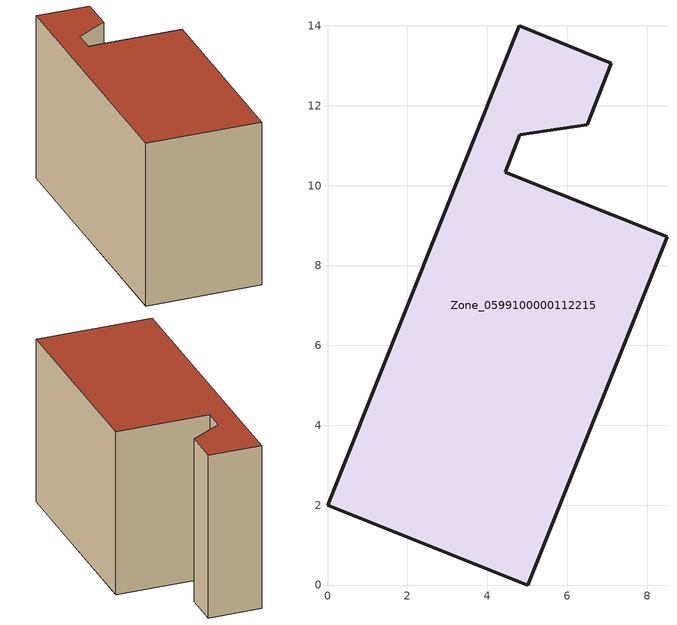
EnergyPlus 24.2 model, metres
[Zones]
Zone_0599100000112215
 floor ground (C_G): 4.82,11.27 4.45,10.34 8.5,8.72 5.01,0 0,2 4.8,14 7.11,13.07 6.5,11.53 z0.2
 wall outside (C_F): 7.11,13.07 4.8,14 0,2 5.01,0 8.5,8.72 4.45,10.34 4.82,11.27 6.5,11.53 7.11,13.07 z0.2:8.13
 roof outside (C_R): 4.45,10.34 4.82,11.27 6.5,11.53 7.11,13.07 4.8,14 0,2 5.01,0 8.5,8.72 z8.13
[BUILDING]
Pand.0599100000112215: North Axis=0; Terrain=City; Loads Convergence Tolerance Value=0.04; Temperature Convergence Tolerance Value=0.4; Solar Distribution=FullExterior; Maximum Number of Warmup Days=25; Minimum Number of Warmup Days=1
[Site:Location]
Rotterdam.The.Hague.AP_ZH_NLD Design_Conditions: Latitude=51.96; Longitude=4.45; Time Zone=1; Elevation=-4.5
[SITE:GROUNDTEMPERATURE:BUILDINGSURFACE]
18, 18, 18, 18, 18, 18, 18, 18, 18, 18, 18, 18
[MATERIAL] Thermal Absorptance=0.9; Solar Absorptance=0.7; Visible Absorptance=0.7
Name | Roughness | Thickness | Conductivity | Density | Specific Heat
G.TI.1975-1991 | MediumSmooth | 0.15 | 0.288461 | 540 | 1210
F.TI.1975-1991 | Rough | 0.3 | 0.230769 | 1920 | 840
R.TI.1975-1991 | MediumRough | 0.2 | 0.153846 | 1500 | 1000
[CONSTRUCTION]
C_G: G.TI.1975-1991
C_F: F.TI.1975-1991
C_R: R.TI.1975-1991
[ZONE]
Zone_0599100000112215: Type=1; Multiplier=1; Ceiling Height=Autocalculate; Volume=Autocalculate; Floor Area=autocalculate; Part of Total Floor Area=Yes
[ZONEINFILTRATION:DESIGNFLOWRATE]
Infil_Zone_0599100000112215: Zone or ZoneList or Space or SpaceList=Zone_0599100000112215; Schedule=AlwaysOn; Design Flow Rate Calculation Method=Flow/Area; Flow Rate per Floor Area=0.003; Constant Term Coefficient=1; Temperature Term Coefficient=0; Velocity Term Coefficient=0; Velocity Squared Term Coefficient=0
[HVACTEMPLATE:ZONE:IDEALLOADSAIRSYSTEM]
Zone_0599100000112215: Maximum Heating Supply Air Temperature=50; Minimum Cooling Supply Air Temperature=13; Maximum Heating Supply Air Humidity Ratio=0.0156; Minimum Cooling Supply Air Humidity Ratio=0.0077; Heating Limit=NoLimit; Cooling Limit=NoLimit; Dehumidification Control Type=ConstantSensibleHeatRatio; Cooling Sensible Heat Ratio=0.7; Dehumidification Setpoint=60; Humidification Control Type=None; Humidification Setpoint=30; Outdoor Air Method=None; Outdoor Air Flow Rate per Person=0.00944; Outdoor Air Flow Rate per Zone Floor Area=0; Outdoor Air Flow Rate per Zone=0; Demand Controlled Ventilation Type=None; Outdoor Air Economizer Type=NoEconomizer; Heat Recovery Type=None; Sensible Heat Recovery Effectiveness=0.7; Latent Heat Recovery Effectiveness=0.65
[ZONECONTROL:THERMOSTAT]
ThermostatControl_Zone_0599100000112215: Zone or ZoneList=Zone_0599100000112215; Control Type Schedule=DualSetpointControlType; Control 1=Thermostat_Zone_0599100000112215; Temperature Difference Between Cutout And Setpoint=0
[THERMOSTATSETPOINT:DUALSETPOINT]
Thermostat_Zone_0599100000112215: Heating Setpoint Temperature Schedule=HeatingSetpoint_Zone_0599100000112215; Cooling Setpoint Temperature Schedule=CoolingSetpoint_Zone_0599100000112215
[SCHEDULE:COMPACT]
HeatingSetpoint_Zone_0599100000112215: Through: 12/31, For: AllDays, Until: 24:00, 21
CoolingSetpoint_Zone_0599100000112215: Through: 12/31, For: AllDays, Until: 24:00, 24
DualSetpointControlType: Through: 12/31, For: AllDays, Until: 24:00, 4
AlwaysOn: Through: 12/31, For: AllDays, Until: 24:00, 1
